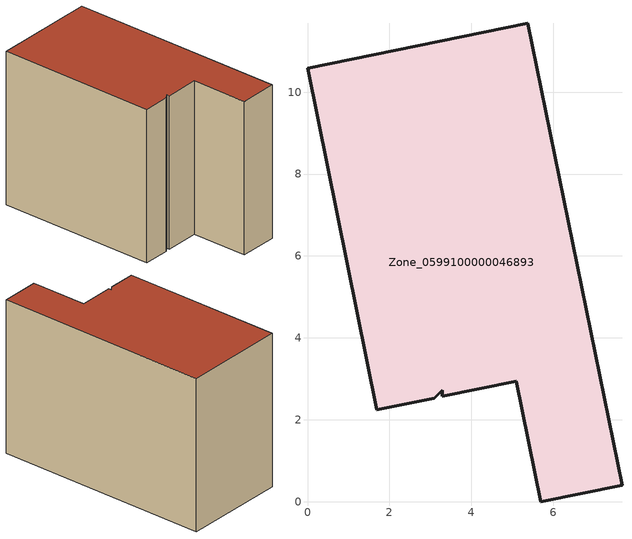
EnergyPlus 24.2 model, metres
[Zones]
Zone_0599100000046893
 floor ground (C_G): 3.29,2.72 3.1,2.53 1.69,2.24 0,10.58 5.38,11.68 7.68,0.4 5.7,0 5.1,2.94 3.3,2.57 z0
 wall outside (C_F): 5.38,11.68 0,10.58 1.69,2.24 3.1,2.53 3.29,2.72 3.3,2.57 5.1,2.94 5.7,0 7.68,0.4 5.38,11.68 z0:8.21
 roof outside (C_R): 3.1,2.53 3.29,2.72 3.3,2.57 5.1,2.94 5.7,0 7.68,0.4 5.38,11.68 0,10.58 1.69,2.24 z8.21
[BUILDING]
Pand.0599100000046893: North Axis=0; Terrain=City; Loads Convergence Tolerance Value=0.04; Temperature Convergence Tolerance Value=0.4; Solar Distribution=FullExterior; Maximum Number of Warmup Days=25; Minimum Number of Warmup Days=1
[Site:Location]
Rotterdam.The.Hague.AP_ZH_NLD Design_Conditions: Latitude=51.96; Longitude=4.45; Time Zone=1; Elevation=-4.5
[SITE:GROUNDTEMPERATURE:BUILDINGSURFACE]
18, 18, 18, 18, 18, 18, 18, 18, 18, 18, 18, 18
[MATERIAL] Thermal Absorptance=0.9; Solar Absorptance=0.7; Visible Absorptance=0.7
Name | Roughness | Thickness | Conductivity | Density | Specific Heat
G.TI.1975-1991 | MediumSmooth | 0.15 | 0.288461 | 540 | 1210
F.TI.1975-1991 | Rough | 0.3 | 0.230769 | 1920 | 840
R.TI.1975-1991 | MediumRough | 0.2 | 0.153846 | 1500 | 1000
[CONSTRUCTION]
C_G: G.TI.1975-1991
C_F: F.TI.1975-1991
C_R: R.TI.1975-1991
[ZONE]
Zone_0599100000046893: Type=1; Multiplier=1; Ceiling Height=Autocalculate; Volume=Autocalculate; Floor Area=autocalculate; Part of Total Floor Area=Yes
[ZONEINFILTRATION:DESIGNFLOWRATE]
Infil_Zone_0599100000046893: Zone or ZoneList or Space or SpaceList=Zone_0599100000046893; Schedule=AlwaysOn; Design Flow Rate Calculation Method=Flow/Area; Flow Rate per Floor Area=0.003; Constant Term Coefficient=1; Temperature Term Coefficient=0; Velocity Term Coefficient=0; Velocity Squared Term Coefficient=0
[HVACTEMPLATE:ZONE:IDEALLOADSAIRSYSTEM]
Zone_0599100000046893: Maximum Heating Supply Air Temperature=50; Minimum Cooling Supply Air Temperature=13; Maximum Heating Supply Air Humidity Ratio=0.0156; Minimum Cooling Supply Air Humidity Ratio=0.0077; Heating Limit=NoLimit; Cooling Limit=NoLimit; Dehumidification Control Type=ConstantSensibleHeatRatio; Cooling Sensible Heat Ratio=0.7; Dehumidification Setpoint=60; Humidification Control Type=None; Humidification Setpoint=30; Outdoor Air Method=None; Outdoor Air Flow Rate per Person=0.00944; Outdoor Air Flow Rate per Zone Floor Area=0; Outdoor Air Flow Rate per Zone=0; Demand Controlled Ventilation Type=None; Outdoor Air Economizer Type=NoEconomizer; Heat Recovery Type=None; Sensible Heat Recovery Effectiveness=0.7; Latent Heat Recovery Effectiveness=0.65
[ZONECONTROL:THERMOSTAT]
ThermostatControl_Zone_0599100000046893: Zone or ZoneList=Zone_0599100000046893; Control Type Schedule=DualSetpointControlType; Control 1=Thermostat_Zone_0599100000046893; Temperature Difference Between Cutout And Setpoint=0
[THERMOSTATSETPOINT:DUALSETPOINT]
Thermostat_Zone_0599100000046893: Heating Setpoint Temperature Schedule=HeatingSetpoint_Zone_0599100000046893; Cooling Setpoint Temperature Schedule=CoolingSetpoint_Zone_0599100000046893
[SCHEDULE:COMPACT]
HeatingSetpoint_Zone_0599100000046893: Through: 12/31, For: AllDays, Until: 24:00, 21
CoolingSetpoint_Zone_0599100000046893: Through: 12/31, For: AllDays, Until: 24:00, 24
DualSetpointControlType: Through: 12/31, For: AllDays, Until: 24:00, 4
AlwaysOn: Through: 12/31, For: AllDays, Until: 24:00, 1
